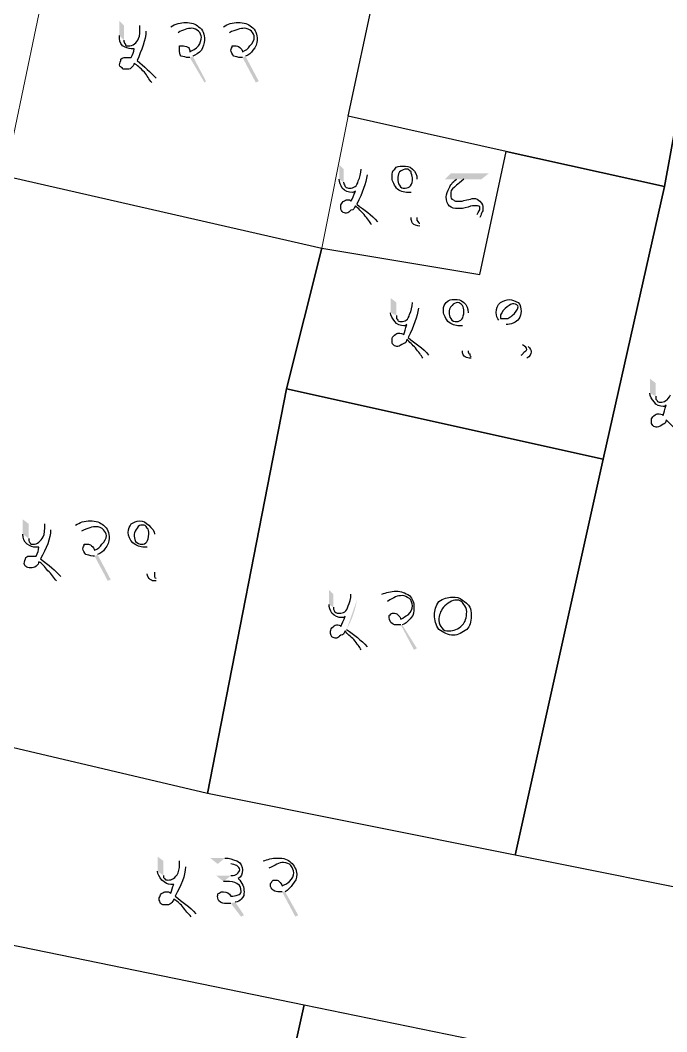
# Model space of a CAD drawing. Header units: inches. Extents: x 5 to 133, y 5 to 145.
# Drawn here: x 37.3 to 46.64, y 92.11 to 106.71 of the extents above; entities that cross this region are included whole.
import ezdxf

# ---------------------------------------------------------------- set-up
doc = ezdxf.new("R2010")
doc.units = ezdxf.units.IN
doc.header["$MEASUREMENT"] = 0
doc.layers.add('PDF_Geometry', color=7, linetype='Continuous')
doc.layers.add('PDF_Solid Fills', color=7, linetype='Continuous')

msp = doc.modelspace()

# ---------------------------------------------------------------- hatches: boundary and pattern name
at = {"layer": 'PDF_Solid Fills', "transparency": 33554559}
h = msp.add_hatch(color=256, dxfattribs=at)
h.paths.add_polyline_path([(39.031, 106.638), (39.116, 106.553)], flags=0)
h.paths.add_polyline_path([(39.264, 105.876), (39.201, 105.812)], flags=0)
h.paths.add_polyline_path([(38.735, 106.49), (38.735, 106.701), (38.799, 106.638), (38.799, 106.426)], flags=0)
h.paths.add_polyline_path([(39.582, 106.532), (39.476, 106.617)], flags=0)
h.paths.add_polyline_path([(39.793, 106.193), (39.984, 105.833), (39.963, 105.812), (39.751, 106.172)], flags=0)
h.paths.add_polyline_path([(40.322, 106.532), (40.238, 106.617)], flags=0)
h.paths.add_polyline_path([(40.555, 106.193), (40.746, 105.833), (40.704, 105.812), (40.513, 106.172)], flags=0)
h = msp.add_hatch(color=256, dxfattribs=at)
h.paths.add_polyline_path([(42.227, 104.563), (42.312, 104.479)], flags=0)
h.paths.add_polyline_path([(42.46, 103.801), (42.376, 103.759)], flags=0)
h.paths.add_polyline_path([(41.91, 104.415), (41.91, 104.627), (41.973, 104.563), (41.973, 104.373)], flags=0)
h.paths.add_polyline_path([(43.032, 104.415), (43.032, 103.865)], flags=0)
h.paths.add_polyline_path([(43.074, 103.78), (43.074, 103.738)], flags=0)
h.paths.add_polyline_path([(43.603, 104.415), (43.434, 104.415), (43.519, 104.5), (44.069, 104.5), (43.963, 104.415), (43.709, 104.415)], flags=0)
h.paths.add_polyline_path([(43.942, 103.865), (43.9, 103.907)], flags=0)
h = msp.add_hatch(color=256, dxfattribs=at)
h.paths.add_polyline_path([(42.968, 102.637), (43.053, 102.553)], flags=0)
h.paths.add_polyline_path([(43.201, 101.875), (43.116, 101.833)], flags=0)
h.paths.add_polyline_path([(42.651, 102.489), (42.651, 102.701), (42.735, 102.637), (42.735, 102.447)], flags=0)
h.paths.add_polyline_path([(43.773, 102.489), (43.773, 101.939)], flags=0)
h.paths.add_polyline_path([(43.815, 101.854), (43.815, 101.833)], flags=0)
h.paths.add_polyline_path([(44.323, 102.32), (44.64, 102.002)], flags=0)
h.paths.add_polyline_path([(44.619, 101.833), (44.535, 101.875)], flags=0)
h.paths.add_polyline_path([(44.556, 102.023), (44.217, 102.383)], flags=0)
h = msp.add_hatch(color=256, dxfattribs=at)
h.paths.add_polyline_path([(46.715, 101.473), (46.799, 101.388)], flags=0)
h.paths.add_polyline_path([(46.948, 100.711), (46.863, 100.669)], flags=0)
h.paths.add_polyline_path([(46.397, 101.325), (46.397, 101.537), (46.482, 101.473), (46.482, 101.283)], flags=0)
h.paths.add_polyline_path([(47.519, 101.325), (47.519, 100.775)], flags=0)
h.paths.add_polyline_path([(47.561, 100.69), (47.561, 100.669)], flags=0)
h.paths.add_polyline_path([(48.196, 101.092), (47.921, 101.494), (47.942, 101.515), (48.218, 101.134), (48.493, 101.452), (48.556, 101.388), (48.26, 101.092)], flags=0)
h = msp.add_hatch(color=256, dxfattribs=at)
h.paths.add_polyline_path([(37.656, 99.441), (37.74, 99.356)], flags=0)
h.paths.add_polyline_path([(37.888, 98.679), (37.825, 98.616)], flags=0)
h.paths.add_polyline_path([(37.338, 99.293), (37.338, 99.505), (37.423, 99.441), (37.423, 99.229)], flags=0)
h.paths.add_polyline_path([(38.185, 99.335), (38.1, 99.42)], flags=0)
h.paths.add_polyline_path([(38.418, 98.997), (38.608, 98.637), (38.566, 98.616), (38.375, 98.975)], flags=0)
h.paths.add_polyline_path([(39.243, 99.293), (39.243, 98.743)], flags=0)
h.paths.add_polyline_path([(39.264, 98.658), (39.264, 98.616)], flags=0)
h = msp.add_hatch(color=256, dxfattribs=at)
h.paths.add_polyline_path([(42.079, 98.425), (42.164, 98.34)], flags=0)
h.paths.add_polyline_path([(42.016, 97.917, 0.088944), (42.164, 98.34)], flags=0)
h.paths.add_polyline_path([(42.312, 97.663), (42.227, 97.621)], flags=0)
h.paths.add_polyline_path([(41.762, 98.277), (41.762, 98.489), (41.825, 98.425), (41.825, 98.235)], flags=0)
h.paths.add_polyline_path([(42.608, 98.319), (42.524, 98.425)], flags=0)
h.paths.add_polyline_path([(42.82, 97.981), (43.032, 97.642), (42.989, 97.621), (42.799, 97.981)], flags=0)
h = msp.add_hatch(color=256, dxfattribs=at)
h.paths.add_polyline_path([(39.603, 94.573), (39.687, 94.488)], flags=0)
h.paths.add_polyline_path([(39.836, 93.811), (39.772, 93.768)], flags=0)
h.paths.add_polyline_path([(39.285, 94.425), (39.285, 94.636), (39.37, 94.573), (39.37, 94.361)], flags=0)
h.paths.add_polyline_path([(40.153, 94.53), (40.047, 94.615), (40.259, 94.615)], flags=0)
h.paths.add_polyline_path([(40.407, 93.98), (40.534, 93.79), (40.492, 93.768), (40.344, 93.959)], flags=0)
h.paths.add_polyline_path([(40.238, 94.276), (40.132, 94.361), (40.344, 94.361)], flags=0)
h.paths.add_polyline_path([(40.894, 94.467), (40.809, 94.573)], flags=0)
h.paths.add_polyline_path([(41.127, 94.128), (41.317, 93.79), (41.275, 93.768), (41.084, 94.128)], flags=0)

# ---------------------------------------------------------------- linework, layer by layer
at = {"layer": 'PDF_Geometry', "lineweight": 9}
for points in [[(39.37, 116.755), (37.846, 108.119), (37.211, 105.071), (37.084, 104.436), (37.211, 104.436), (35.687, 96.562), (30.734, 97.705), (32.385, 105.96), (32.385, 106.087), (33.02, 109.008), (34.798, 117.771)], [(39.37, 116.755), (37.846, 108.119), (37.211, 105.071), (37.084, 104.436), (37.211, 104.436), (35.687, 96.562), (30.734, 97.705), (32.385, 105.96), (32.385, 106.087), (33.02, 109.008), (34.798, 117.771)], [(48.768, 114.723), (46.863, 105.706), (46.609, 104.309), (44.323, 104.817), (42.037, 105.325), (42.418, 107.103), (44.196, 115.739)], [(48.768, 114.723), (46.863, 105.706), (46.609, 104.309), (44.323, 104.817), (42.037, 105.325), (42.418, 107.103), (44.196, 115.739)], [(39.624, 107.738), (42.418, 107.103), (42.037, 105.325), (41.656, 103.42), (37.211, 104.436), (37.084, 104.436), (37.211, 105.071), (37.846, 108.119)], [(39.624, 107.738), (42.418, 107.103), (42.037, 105.325), (41.656, 103.42), (37.211, 104.436), (37.084, 104.436), (37.211, 105.071), (37.846, 108.119)], [(51.689, 107.484), (51.054, 104.817), (50.927, 103.801), (49.657, 104.055), (49.276, 101.642), (47.625, 94.022), (44.45, 94.657), (45.72, 100.372), (46.609, 104.309), (46.863, 105.706), (48.895, 105.198), (49.403, 107.992)], [(51.689, 107.484), (51.054, 104.817), (50.927, 103.801), (49.657, 104.055), (49.276, 101.642), (47.625, 94.022), (44.45, 94.657), (45.72, 100.372), (46.609, 104.309), (46.863, 105.706), (48.895, 105.198), (49.403, 107.992)], [(44.323, 104.817), (43.942, 103.039), (41.656, 103.42), (42.037, 105.325)], [(44.323, 104.817), (43.942, 103.039), (41.656, 103.42), (42.037, 105.325)], [(46.609, 104.309), (45.72, 100.372), (41.148, 101.388), (41.656, 103.42), (43.942, 103.039), (44.323, 104.817)], [(46.609, 104.309), (45.72, 100.372), (41.148, 101.388), (41.656, 103.42), (43.942, 103.039), (44.323, 104.817)], [(41.656, 103.42), (41.148, 101.388), (40.005, 95.546), (35.687, 96.562), (37.211, 104.436)], [(41.656, 103.42), (41.148, 101.388), (40.005, 95.546), (35.687, 96.562), (37.211, 104.436)], [(45.72, 100.372), (44.45, 94.657), (40.005, 95.546), (41.148, 101.388)], [(45.72, 100.372), (44.45, 94.657), (40.005, 95.546), (41.148, 101.388)], [(41.402, 92.498), (39.37, 83.354), (38.989, 83.354), (36.449, 73.194), (31.623, 74.972), (33.02, 80.814), (33.909, 84.751), (34.036, 85.513), (34.544, 87.672), (35.814, 93.641)], [(41.402, 92.498), (39.37, 83.354), (38.989, 83.354), (36.449, 73.194), (31.623, 74.972), (33.02, 80.814), (33.909, 84.751), (34.036, 85.513), (34.544, 87.672), (35.814, 93.641)], [(45.72, 91.609), (43.688, 83.1), (43.434, 82.211), (43.307, 81.576), (43.307, 81.449), (43.18, 81.322), (43.18, 81.195), (43.18, 81.068), (43.18, 80.941), (43.053, 80.687), (40.767, 71.543), (36.703, 73.067), (39.37, 83.354), (41.402, 92.498)], [(45.72, 91.609), (43.688, 83.1), (43.434, 82.211), (43.307, 81.576), (43.307, 81.449), (43.18, 81.322), (43.18, 81.195), (43.18, 81.068), (43.18, 80.941), (43.053, 80.687), (40.767, 71.543), (36.703, 73.067), (39.37, 83.354), (41.402, 92.498)]]:
    msp.add_lwpolyline(points, close=True, dxfattribs=at)
at = {"layer": 'PDF_Geometry', "color": 21, "lineweight": 13, "true_color": 0xffafaf}
for points in [[(48.768, 114.723), (46.863, 105.706), (46.609, 104.309), (44.323, 104.817), (42.037, 105.325), (42.418, 107.103), (44.196, 115.739)], [(48.768, 114.723), (46.863, 105.706), (46.609, 104.309), (44.323, 104.817), (42.037, 105.325), (42.418, 107.103), (44.196, 115.739)], [(48.768, 114.723), (46.863, 105.706), (46.609, 104.309), (44.323, 104.817), (42.037, 105.325), (42.418, 107.103), (44.196, 115.739)], [(48.768, 114.723), (46.863, 105.706), (46.609, 104.309), (44.323, 104.817), (42.037, 105.325), (42.418, 107.103), (44.196, 115.739)], [(48.895, 105.198), (49.276, 105.198), (48.641, 101.769), (49.276, 101.642), (47.625, 94.022), (44.45, 94.657), (45.72, 100.372), (46.609, 104.309), (46.863, 105.706)], [(48.895, 105.198), (49.276, 105.198), (48.641, 101.769), (49.276, 101.642), (47.625, 94.022), (44.45, 94.657), (45.72, 100.372), (46.609, 104.309), (46.863, 105.706)], [(48.895, 105.198), (49.276, 105.198), (48.641, 101.769), (49.276, 101.642), (47.625, 94.022), (44.45, 94.657), (45.72, 100.372), (46.609, 104.309), (46.863, 105.706)], [(48.895, 105.198), (49.276, 105.198), (48.641, 101.769), (49.276, 101.642), (47.625, 94.022), (44.45, 94.657), (45.72, 100.372), (46.609, 104.309), (46.863, 105.706)], [(46.609, 104.309), (45.72, 100.372), (41.148, 101.388), (41.656, 103.42), (43.942, 103.039), (44.323, 104.817)], [(46.609, 104.309), (45.72, 100.372), (41.148, 101.388), (41.656, 103.42), (43.942, 103.039), (44.323, 104.817)], [(46.609, 104.309), (45.72, 100.372), (41.148, 101.388), (41.656, 103.42), (43.942, 103.039), (44.323, 104.817)], [(46.609, 104.309), (45.72, 100.372), (41.148, 101.388), (41.656, 103.42), (43.942, 103.039), (44.323, 104.817)], [(41.656, 103.42), (41.148, 101.388), (40.005, 95.546), (35.687, 96.562), (37.211, 104.436)], [(41.656, 103.42), (41.148, 101.388), (40.005, 95.546), (35.687, 96.562), (37.211, 104.436)], [(41.656, 103.42), (41.148, 101.388), (40.005, 95.546), (35.687, 96.562), (37.211, 104.436)], [(41.656, 103.42), (41.148, 101.388), (40.005, 95.546), (35.687, 96.562), (37.211, 104.436)], [(45.72, 100.372), (44.45, 94.657), (40.005, 95.546), (41.148, 101.388)], [(45.72, 100.372), (44.45, 94.657), (40.005, 95.546), (41.148, 101.388)], [(45.72, 100.372), (44.45, 94.657), (40.005, 95.546), (41.148, 101.388)], [(45.72, 100.372), (44.45, 94.657), (40.005, 95.546), (41.148, 101.388)], [(41.402, 92.498), (39.37, 83.354), (38.989, 83.354), (33.909, 84.751), (34.036, 85.513), (34.544, 87.672), (35.814, 93.641)], [(41.402, 92.498), (39.37, 83.354), (38.989, 83.354), (33.909, 84.751), (34.036, 85.513), (34.544, 87.672), (35.814, 93.641)], [(41.402, 92.498), (39.37, 83.354), (38.989, 83.354), (33.909, 84.751), (34.036, 85.513), (34.544, 87.672), (35.814, 93.641)], [(41.402, 92.498), (39.37, 83.354), (38.989, 83.354), (33.909, 84.751), (34.036, 85.513), (34.544, 87.672), (35.814, 93.641)], [(45.72, 91.609), (43.688, 83.1), (43.434, 82.211), (39.37, 83.354), (41.402, 92.498)], [(45.72, 91.609), (43.688, 83.1), (43.434, 82.211), (39.37, 83.354), (41.402, 92.498)], [(45.72, 91.609), (43.688, 83.1), (43.434, 82.211), (39.37, 83.354), (41.402, 92.498)], [(45.72, 91.609), (43.688, 83.1), (43.434, 82.211), (39.37, 83.354), (41.402, 92.498)]]:
    msp.add_lwpolyline(points, close=True, dxfattribs=at)
at = {"layer": 'PDF_Geometry', "color": 21, "lineweight": 25, "true_color": 0xffafaf}
for points in [[(48.768, 114.723), (46.863, 105.706), (46.609, 104.309), (44.323, 104.817), (42.037, 105.325), (42.418, 107.103), (44.196, 115.739)], [(48.768, 114.723), (46.863, 105.706), (46.609, 104.309), (44.323, 104.817), (42.037, 105.325), (42.418, 107.103), (44.196, 115.739)], [(48.895, 105.198), (49.276, 105.198), (48.641, 101.769), (49.276, 101.642), (47.625, 94.022), (44.45, 94.657), (45.72, 100.372), (46.609, 104.309), (46.863, 105.706)], [(48.895, 105.198), (49.276, 105.198), (48.641, 101.769), (49.276, 101.642), (47.625, 94.022), (44.45, 94.657), (45.72, 100.372), (46.609, 104.309), (46.863, 105.706)], [(46.609, 104.309), (45.72, 100.372), (41.148, 101.388), (41.656, 103.42), (43.942, 103.039), (44.323, 104.817)], [(46.609, 104.309), (45.72, 100.372), (41.148, 101.388), (41.656, 103.42), (43.942, 103.039), (44.323, 104.817)], [(41.656, 103.42), (41.148, 101.388), (40.005, 95.546), (35.687, 96.562), (37.211, 104.436)], [(41.656, 103.42), (41.148, 101.388), (40.005, 95.546), (35.687, 96.562), (37.211, 104.436)], [(45.72, 100.372), (44.45, 94.657), (40.005, 95.546), (41.148, 101.388)], [(45.72, 100.372), (44.45, 94.657), (40.005, 95.546), (41.148, 101.388)], [(41.402, 92.498), (39.37, 83.354), (38.989, 83.354), (33.909, 84.751), (34.036, 85.513), (34.544, 87.672), (35.814, 93.641)], [(41.402, 92.498), (39.37, 83.354), (38.989, 83.354), (33.909, 84.751), (34.036, 85.513), (34.544, 87.672), (35.814, 93.641)], [(45.72, 91.609), (43.688, 83.1), (43.434, 82.211), (39.37, 83.354), (41.402, 92.498)], [(45.72, 91.609), (43.688, 83.1), (43.434, 82.211), (39.37, 83.354), (41.402, 92.498)]]:
    msp.add_lwpolyline(points, close=True, dxfattribs=at)
at = {"layer": 'PDF_Geometry', "lineweight": 9}
msp.add_lwpolyline([(45.72, 91.609), (41.402, 92.498), (35.814, 93.641), (33.274, 94.276), (30.48, 95.038), (25.781, 96.308), (19.05, 98.086), (19.558, 100.626), (21.844, 100.118), (25.4, 99.229), (25.273, 98.975), (28.702, 98.213), (30.734, 97.705), (35.687, 96.562), (40.005, 95.546), (44.45, 94.657), (47.625, 94.022), (51.181, 93.26), (55.88, 92.244), (64.897, 90.212)], dxfattribs=at)
msp.add_lwpolyline([(45.72, 91.609), (41.402, 92.498), (35.814, 93.641), (33.274, 94.276), (30.48, 95.038), (25.781, 96.308), (19.05, 98.086), (19.558, 100.626), (21.844, 100.118), (25.4, 99.229), (25.273, 98.975), (28.702, 98.213), (30.734, 97.705), (35.687, 96.562), (40.005, 95.546), (44.45, 94.657), (47.625, 94.022), (51.181, 93.26), (55.88, 92.244), (64.897, 90.212)], dxfattribs=at)
at = {"layer": 'PDF_Geometry', "lineweight": 25}
for points in [[(39.01, 106.447), (39.031, 106.49), (39.031, 106.553), (39.031, 106.638)], [(39.476, 106.617), (39.539, 106.659), (39.624, 106.68), (39.687, 106.68)], [(39.687, 106.68), (39.772, 106.68), (39.836, 106.659), (39.878, 106.617)], [(39.878, 106.617), (39.942, 106.574), (39.963, 106.511), (39.963, 106.426)], [(40.238, 106.617), (40.301, 106.659), (40.365, 106.68), (40.449, 106.68)], [(40.449, 106.68), (40.534, 106.68), (40.598, 106.659), (40.64, 106.617)], [(40.64, 106.617), (40.704, 106.574), (40.725, 106.511), (40.725, 106.426)], [(38.777, 106.341), (38.735, 106.384), (38.735, 106.426), (38.735, 106.49)], [(39.116, 106.553), (39.116, 106.426), (39.053, 106.278), (38.989, 106.13)], [(39.772, 106.595), (39.73, 106.595), (39.645, 106.574), (39.582, 106.532)], [(39.878, 106.553), (39.857, 106.574), (39.815, 106.595), (39.772, 106.595)], [(39.92, 106.468), (39.92, 106.49), (39.899, 106.532), (39.878, 106.553)], [(40.534, 106.595), (40.492, 106.595), (40.407, 106.574), (40.322, 106.532)], [(40.64, 106.553), (40.619, 106.574), (40.577, 106.595), (40.534, 106.595)], [(40.682, 106.468), (40.682, 106.49), (40.661, 106.532), (40.64, 106.553)], [(38.904, 106.299), (38.862, 106.299), (38.82, 106.32), (38.777, 106.341)], [(38.799, 106.426), (38.799, 106.405), (38.799, 106.384), (38.82, 106.363)], [(38.82, 106.363), (38.82, 106.341), (38.841, 106.341), (38.862, 106.341)], [(38.862, 106.341), (38.926, 106.341), (38.989, 106.384), (39.01, 106.447)], [(39.603, 106.278), (39.603, 106.299), (39.603, 106.32), (39.603, 106.341)], [(39.603, 106.341), (39.624, 106.341), (39.645, 106.341), (39.645, 106.341)], [(39.645, 106.341), (39.666, 106.341), (39.687, 106.341), (39.73, 106.32)], [(39.751, 106.257), (39.793, 106.278), (39.836, 106.299), (39.878, 106.341)], [(39.878, 106.341), (39.899, 106.384), (39.92, 106.426), (39.92, 106.468)], [(39.963, 106.426), (39.963, 106.384), (39.942, 106.32), (39.92, 106.278)], [(40.344, 106.278), (40.344, 106.299), (40.365, 106.32), (40.365, 106.341)], [(40.365, 106.341), (40.386, 106.341), (40.386, 106.341), (40.407, 106.341)], [(40.407, 106.341), (40.428, 106.341), (40.449, 106.341), (40.471, 106.32)], [(40.513, 106.257), (40.555, 106.278), (40.598, 106.299), (40.619, 106.341)], [(40.619, 106.341), (40.661, 106.384), (40.682, 106.426), (40.682, 106.468)], [(40.725, 106.426), (40.725, 106.384), (40.704, 106.32), (40.661, 106.278)], [(38.904, 106.172), (38.926, 106.214), (38.947, 106.257), (38.947, 106.299)], [(38.947, 106.299), (38.947, 106.299), (38.926, 106.299), (38.904, 106.299)], [(39.624, 106.193), (39.603, 106.214), (39.603, 106.257), (39.603, 106.278)], [(39.73, 106.172), (39.687, 106.172), (39.666, 106.193), (39.624, 106.193)], [(39.73, 106.32), (39.751, 106.299), (39.751, 106.278), (39.751, 106.257)], [(39.92, 106.278), (39.878, 106.236), (39.836, 106.214), (39.793, 106.193)], [(40.386, 106.193), (40.365, 106.214), (40.344, 106.257), (40.344, 106.278)], [(40.492, 106.172), (40.449, 106.172), (40.407, 106.193), (40.386, 106.193)], [(40.471, 106.32), (40.492, 106.299), (40.513, 106.278), (40.513, 106.257)], [(40.661, 106.278), (40.64, 106.236), (40.598, 106.214), (40.555, 106.193)], [(38.735, 106.066), (38.735, 106.087), (38.756, 106.13), (38.756, 106.151)], [(38.777, 106.024), (38.756, 106.024), (38.735, 106.045), (38.735, 106.066)], [(38.756, 106.151), (38.777, 106.172), (38.799, 106.172), (38.82, 106.172)], [(38.82, 106.172), (38.862, 106.172), (38.883, 106.172), (38.904, 106.172)], [(38.947, 106.087), (38.947, 106.066), (38.926, 106.045), (38.904, 106.024)], [(39.095, 105.96), (39.031, 106.024), (38.989, 106.066), (38.947, 106.087)], [(38.989, 106.13), (39.095, 106.045), (39.18, 105.96), (39.264, 105.876)], [(39.751, 106.172), (39.73, 106.172), (39.73, 106.172), (39.73, 106.172)], [(40.513, 106.172), (40.492, 106.172), (40.492, 106.172), (40.492, 106.172)], [(38.82, 106.003), (38.799, 106.003), (38.777, 106.003), (38.777, 106.024)], [(38.904, 106.024), (38.883, 106.003), (38.862, 106.003), (38.82, 106.003)], [(39.201, 105.812), (39.158, 105.855), (39.137, 105.918), (39.095, 105.96)], [(42.714, 104.563), (42.735, 104.606), (42.778, 104.606), (42.82, 104.606)], [(42.82, 104.606), (42.884, 104.606), (42.926, 104.606), (42.968, 104.563)], [(42.312, 104.479), (42.291, 104.352), (42.249, 104.225), (42.164, 104.055)], [(42.185, 104.394), (42.206, 104.436), (42.227, 104.5), (42.227, 104.563)], [(42.672, 104.458), (42.672, 104.5), (42.672, 104.542), (42.714, 104.563)], [(42.735, 104.288), (42.693, 104.352), (42.672, 104.394), (42.672, 104.458)], [(42.778, 104.521), (42.757, 104.479), (42.757, 104.458), (42.757, 104.415)], [(42.884, 104.563), (42.841, 104.563), (42.82, 104.542), (42.778, 104.521)], [(42.862, 104.288), (42.926, 104.288), (42.968, 104.331), (42.968, 104.436)], [(42.947, 104.521), (42.926, 104.542), (42.905, 104.563), (42.884, 104.563)], [(42.968, 104.436), (42.968, 104.458), (42.947, 104.5), (42.947, 104.521)], [(42.968, 104.563), (43.011, 104.521), (43.032, 104.479), (43.032, 104.415)], [(41.952, 104.288), (41.931, 104.331), (41.91, 104.373), (41.91, 104.415)], [(42.101, 104.225), (42.037, 104.225), (41.995, 104.246), (41.952, 104.288)], [(41.973, 104.373), (41.973, 104.331), (41.995, 104.331), (41.995, 104.309)], [(41.995, 104.309), (42.016, 104.288), (42.037, 104.288), (42.058, 104.288)], [(42.058, 104.288), (42.122, 104.288), (42.164, 104.309), (42.185, 104.394)], [(42.905, 104.225), (42.841, 104.225), (42.778, 104.246), (42.735, 104.288)], [(42.757, 104.415), (42.757, 104.394), (42.757, 104.352), (42.778, 104.331)], [(42.778, 104.331), (42.799, 104.288), (42.82, 104.288), (42.862, 104.288)], [(43.455, 104.161), (43.455, 104.204), (43.476, 104.246), (43.497, 104.288)], [(43.497, 104.288), (43.519, 104.331), (43.54, 104.373), (43.603, 104.415)], [(43.603, 104.331), (43.561, 104.288), (43.519, 104.267), (43.519, 104.225)], [(43.709, 104.415), (43.667, 104.373), (43.624, 104.352), (43.603, 104.331)], [(42.079, 104.098), (42.101, 104.14), (42.122, 104.182), (42.143, 104.246)], [(42.143, 104.246), (42.122, 104.225), (42.101, 104.225), (42.101, 104.225)], [(42.947, 104.225), (42.926, 104.225), (42.905, 104.225), (42.905, 104.225)], [(43.624, 103.992), (43.519, 103.992), (43.455, 104.034), (43.455, 104.161)], [(43.519, 104.225), (43.519, 104.225), (43.519, 104.204), (43.519, 104.182)], [(43.519, 104.182), (43.519, 104.161), (43.519, 104.119), (43.561, 104.119)], [(43.751, 104.119), (43.794, 104.119), (43.815, 104.14), (43.857, 104.14)], [(43.857, 104.14), (43.879, 104.14), (43.921, 104.119), (43.942, 104.098)], [(41.931, 104.013), (41.931, 104.034), (41.931, 104.055), (41.952, 104.077)], [(41.952, 103.95), (41.931, 103.971), (41.931, 103.992), (41.931, 104.013)], [(41.952, 104.077), (41.973, 104.098), (41.995, 104.119), (42.016, 104.119)], [(42.016, 104.119), (42.037, 104.119), (42.079, 104.119), (42.079, 104.098)], [(42.143, 104.034), (42.122, 103.992), (42.122, 103.971), (42.079, 103.971)], [(42.27, 103.907), (42.227, 103.95), (42.185, 103.992), (42.143, 104.034)], [(42.164, 104.055), (42.27, 103.971), (42.376, 103.907), (42.46, 103.801)], [(43.561, 104.119), (43.561, 104.098), (43.603, 104.098), (43.646, 104.098)], [(43.773, 104.013), (43.709, 103.992), (43.667, 103.992), (43.624, 103.992)], [(43.646, 104.098), (43.667, 104.098), (43.688, 104.098), (43.751, 104.119)], [(43.879, 104.034), (43.857, 104.034), (43.815, 104.034), (43.773, 104.013)], [(43.942, 103.992), (43.942, 104.034), (43.921, 104.034), (43.879, 104.034)], [(43.9, 103.907), (43.921, 103.95), (43.942, 103.971), (43.942, 103.992)], [(43.942, 104.098), (43.984, 104.055), (43.984, 104.034), (43.984, 103.992)], [(43.984, 103.992), (43.984, 103.971), (43.984, 103.95), (43.963, 103.928)], [(42.016, 103.928), (41.995, 103.928), (41.973, 103.928), (41.952, 103.95)], [(42.079, 103.971), (42.058, 103.95), (42.037, 103.928), (42.016, 103.928)], [(42.376, 103.759), (42.355, 103.801), (42.312, 103.844), (42.27, 103.907)], [(42.968, 103.78), (42.968, 103.78), (42.947, 103.823), (42.947, 103.865)], [(43.032, 103.865), (43.032, 103.844), (43.032, 103.823), (43.032, 103.823)], [(43.963, 103.928), (43.963, 103.928), (43.963, 103.907), (43.942, 103.865)], [(43.074, 103.738), (43.032, 103.738), (42.989, 103.759), (42.968, 103.78)], [(43.032, 103.823), (43.053, 103.801), (43.053, 103.78), (43.074, 103.78)], [(43.455, 102.637), (43.497, 102.68), (43.519, 102.68), (43.582, 102.68)], [(43.582, 102.68), (43.624, 102.68), (43.667, 102.68), (43.709, 102.637)], [(44.238, 102.637), (44.281, 102.658), (44.323, 102.68), (44.365, 102.68)], [(44.365, 102.68), (44.408, 102.68), (44.45, 102.658), (44.492, 102.637)], [(43.053, 102.553), (43.032, 102.426), (42.989, 102.299), (42.905, 102.129)], [(42.926, 102.468), (42.947, 102.51), (42.968, 102.574), (42.968, 102.637)], [(43.413, 102.531), (43.413, 102.574), (43.434, 102.616), (43.455, 102.637)], [(43.476, 102.362), (43.434, 102.426), (43.413, 102.468), (43.413, 102.531)], [(43.54, 102.595), (43.497, 102.553), (43.497, 102.531), (43.497, 102.489)], [(43.624, 102.637), (43.582, 102.637), (43.561, 102.616), (43.54, 102.595)], [(43.688, 102.595), (43.667, 102.616), (43.646, 102.637), (43.624, 102.637)], [(43.709, 102.51), (43.709, 102.531), (43.709, 102.574), (43.688, 102.595)], [(43.709, 102.637), (43.751, 102.595), (43.773, 102.553), (43.773, 102.489)], [(44.175, 102.489), (44.175, 102.553), (44.196, 102.595), (44.238, 102.637)], [(44.365, 102.595), (44.323, 102.574), (44.281, 102.531), (44.259, 102.489)], [(44.429, 102.616), (44.408, 102.616), (44.386, 102.616), (44.365, 102.595)], [(44.408, 102.447), (44.45, 102.489), (44.492, 102.531), (44.492, 102.574)], [(44.492, 102.574), (44.492, 102.595), (44.471, 102.616), (44.429, 102.616)], [(44.492, 102.637), (44.535, 102.595), (44.535, 102.553), (44.535, 102.51)], [(42.714, 102.362), (42.672, 102.404), (42.651, 102.447), (42.651, 102.489)], [(42.735, 102.447), (42.735, 102.404), (42.735, 102.404), (42.757, 102.383)], [(42.757, 102.383), (42.757, 102.362), (42.778, 102.362), (42.799, 102.362)], [(42.799, 102.362), (42.862, 102.362), (42.905, 102.383), (42.926, 102.468)], [(43.497, 102.489), (43.497, 102.468), (43.497, 102.426), (43.519, 102.404)], [(43.519, 102.404), (43.54, 102.362), (43.582, 102.362), (43.603, 102.362)], [(43.603, 102.362), (43.667, 102.362), (43.709, 102.404), (43.709, 102.51)], [(44.217, 102.383), (44.196, 102.404), (44.175, 102.447), (44.175, 102.489)], [(44.259, 102.489), (44.238, 102.468), (44.238, 102.447), (44.238, 102.426)], [(44.238, 102.426), (44.238, 102.426), (44.238, 102.404), (44.238, 102.404)], [(44.238, 102.404), (44.238, 102.404), (44.259, 102.404), (44.281, 102.404)], [(44.281, 102.404), (44.302, 102.404), (44.323, 102.404), (44.344, 102.404)], [(44.344, 102.404), (44.365, 102.426), (44.386, 102.426), (44.408, 102.447)], [(44.535, 102.51), (44.535, 102.426), (44.492, 102.362), (44.429, 102.341)], [(42.841, 102.299), (42.799, 102.299), (42.735, 102.32), (42.714, 102.362)], [(42.841, 102.172), (42.862, 102.214), (42.862, 102.256), (42.884, 102.32)], [(42.884, 102.32), (42.862, 102.299), (42.862, 102.299), (42.841, 102.299)], [(43.646, 102.299), (43.582, 102.299), (43.54, 102.32), (43.476, 102.362)], [(43.688, 102.299), (43.667, 102.299), (43.667, 102.299), (43.646, 102.299)], [(44.429, 102.341), (44.386, 102.32), (44.344, 102.32), (44.323, 102.32)], [(42.672, 102.087), (42.672, 102.108), (42.672, 102.129), (42.693, 102.15)], [(42.693, 102.15), (42.714, 102.172), (42.735, 102.193), (42.757, 102.193)], [(42.757, 102.193), (42.799, 102.193), (42.82, 102.193), (42.841, 102.172)], [(42.884, 102.108), (42.884, 102.066), (42.862, 102.045), (42.841, 102.045)], [(43.011, 101.981), (42.968, 102.023), (42.926, 102.066), (42.884, 102.108)], [(42.905, 102.129), (43.011, 102.045), (43.116, 101.981), (43.201, 101.875)], [(42.693, 102.023), (42.672, 102.045), (42.672, 102.066), (42.672, 102.087)], [(42.757, 102.002), (42.735, 102.002), (42.714, 102.002), (42.693, 102.023)], [(42.841, 102.045), (42.799, 102.023), (42.778, 102.002), (42.757, 102.002)], [(43.116, 101.833), (43.095, 101.875), (43.053, 101.918), (43.011, 101.981)], [(44.619, 101.96), (44.619, 101.981), (44.598, 102.002), (44.556, 102.023)], [(44.577, 101.918), (44.598, 101.939), (44.619, 101.939), (44.619, 101.96)], [(44.64, 102.002), (44.662, 101.981), (44.683, 101.939), (44.683, 101.918)], [(43.73, 101.854), (43.709, 101.854), (43.688, 101.896), (43.688, 101.939)], [(43.815, 101.833), (43.773, 101.833), (43.751, 101.833), (43.73, 101.854)], [(43.773, 101.939), (43.773, 101.918), (43.773, 101.896), (43.794, 101.896)], [(43.794, 101.896), (43.794, 101.875), (43.794, 101.875), (43.815, 101.854)], [(44.535, 101.875), (44.556, 101.875), (44.556, 101.896), (44.577, 101.918)], [(44.683, 101.918), (44.683, 101.896), (44.662, 101.854), (44.619, 101.833)], [(46.461, 101.198), (46.418, 101.24), (46.397, 101.283), (46.397, 101.325)], [(46.482, 101.283), (46.482, 101.24), (46.482, 101.24), (46.503, 101.219)], [(46.503, 101.219), (46.503, 101.198), (46.524, 101.198), (46.545, 101.198)], [(46.545, 101.198), (46.609, 101.198), (46.651, 101.219), (46.694, 101.304)], [(46.588, 101.134), (46.545, 101.134), (46.482, 101.156), (46.461, 101.198)], [(46.588, 101.007), (46.609, 101.05), (46.609, 101.092), (46.63, 101.156)], [(46.63, 101.156), (46.609, 101.134), (46.609, 101.134), (46.588, 101.134)], [(46.418, 100.923), (46.418, 100.944), (46.418, 100.965), (46.44, 100.986)], [(46.44, 100.859), (46.418, 100.88), (46.418, 100.902), (46.418, 100.923)], [(46.44, 100.986), (46.461, 101.007), (46.482, 101.029), (46.503, 101.029)], [(46.503, 101.029), (46.545, 101.029), (46.567, 101.029), (46.588, 101.007)], [(46.63, 100.944), (46.63, 100.902), (46.609, 100.88), (46.588, 100.88)], [(46.757, 100.817), (46.715, 100.859), (46.672, 100.902), (46.63, 100.944)], [(46.503, 100.838), (46.482, 100.838), (46.461, 100.838), (46.44, 100.859)], [(46.588, 100.88), (46.567, 100.859), (46.524, 100.838), (46.503, 100.838)], [(38.1, 99.42), (38.164, 99.462), (38.227, 99.483), (38.312, 99.483)], [(38.312, 99.483), (38.396, 99.483), (38.46, 99.462), (38.502, 99.42)], [(38.904, 99.441), (38.947, 99.462), (38.968, 99.483), (39.031, 99.483)], [(39.031, 99.483), (39.074, 99.483), (39.116, 99.462), (39.158, 99.42)], [(37.74, 99.356), (37.74, 99.229), (37.677, 99.081), (37.592, 98.933)], [(37.634, 99.251), (37.656, 99.293), (37.656, 99.356), (37.656, 99.441)], [(38.396, 99.399), (38.354, 99.399), (38.269, 99.378), (38.185, 99.335)], [(38.502, 99.356), (38.481, 99.378), (38.439, 99.399), (38.396, 99.399)], [(38.502, 99.42), (38.566, 99.378), (38.587, 99.314), (38.587, 99.229)], [(38.545, 99.272), (38.545, 99.293), (38.523, 99.335), (38.502, 99.356)], [(38.862, 99.314), (38.862, 99.378), (38.883, 99.399), (38.904, 99.441)], [(38.926, 99.166), (38.883, 99.208), (38.862, 99.272), (38.862, 99.314)], [(38.989, 99.378), (38.968, 99.356), (38.947, 99.314), (38.947, 99.293)], [(39.074, 99.42), (39.031, 99.42), (39.01, 99.42), (38.989, 99.378)], [(39.137, 99.378), (39.116, 99.42), (39.095, 99.42), (39.074, 99.42)], [(39.158, 99.293), (39.158, 99.335), (39.158, 99.356), (39.137, 99.378)], [(39.158, 99.42), (39.201, 99.378), (39.243, 99.335), (39.243, 99.293)], [(37.402, 99.145), (37.359, 99.187), (37.338, 99.229), (37.338, 99.293)], [(37.423, 99.229), (37.423, 99.208), (37.423, 99.187), (37.444, 99.166)], [(37.486, 99.145), (37.55, 99.145), (37.592, 99.187), (37.634, 99.251)], [(38.481, 99.145), (38.523, 99.187), (38.545, 99.229), (38.545, 99.272)], [(38.587, 99.229), (38.587, 99.187), (38.566, 99.124), (38.523, 99.081)], [(38.947, 99.293), (38.947, 99.251), (38.947, 99.229), (38.968, 99.187)], [(38.968, 99.187), (38.989, 99.166), (39.031, 99.145), (39.053, 99.145)], [(39.053, 99.145), (39.116, 99.145), (39.158, 99.187), (39.158, 99.293)], [(37.529, 99.102), (37.486, 99.102), (37.444, 99.124), (37.402, 99.145)], [(37.444, 99.166), (37.444, 99.145), (37.465, 99.145), (37.486, 99.145)], [(37.529, 98.975), (37.55, 99.018), (37.571, 99.06), (37.571, 99.102)], [(37.571, 99.102), (37.571, 99.102), (37.55, 99.102), (37.529, 99.102)], [(38.206, 99.081), (38.206, 99.102), (38.227, 99.124), (38.227, 99.145)], [(38.248, 98.997), (38.227, 99.018), (38.206, 99.06), (38.206, 99.081)], [(38.227, 99.145), (38.248, 99.145), (38.248, 99.145), (38.269, 99.145)], [(38.269, 99.145), (38.291, 99.145), (38.312, 99.145), (38.333, 99.124)], [(38.333, 99.124), (38.354, 99.102), (38.375, 99.081), (38.375, 99.06)], [(38.375, 99.06), (38.418, 99.081), (38.46, 99.102), (38.481, 99.145)], [(38.523, 99.081), (38.502, 99.039), (38.46, 99.018), (38.418, 98.997)], [(39.095, 99.102), (39.031, 99.102), (38.989, 99.124), (38.926, 99.166)], [(39.137, 99.102), (39.137, 99.102), (39.116, 99.102), (39.095, 99.102)], [(37.359, 98.87), (37.359, 98.891), (37.38, 98.933), (37.38, 98.954)], [(37.38, 98.954), (37.402, 98.975), (37.423, 98.975), (37.444, 98.975)], [(37.444, 98.975), (37.486, 98.975), (37.507, 98.975), (37.529, 98.975)], [(37.571, 98.891), (37.571, 98.87), (37.55, 98.848), (37.529, 98.827)], [(37.698, 98.764), (37.656, 98.827), (37.613, 98.87), (37.571, 98.891)], [(37.592, 98.933), (37.719, 98.848), (37.804, 98.764), (37.888, 98.679)], [(38.354, 98.975), (38.312, 98.975), (38.269, 98.997), (38.248, 98.997)], [(38.375, 98.975), (38.354, 98.975), (38.354, 98.975), (38.354, 98.975)], [(37.38, 98.827), (37.38, 98.827), (37.359, 98.848), (37.359, 98.87)], [(37.444, 98.806), (37.423, 98.806), (37.402, 98.806), (37.38, 98.827)], [(37.529, 98.827), (37.507, 98.806), (37.486, 98.806), (37.444, 98.806)], [(37.825, 98.616), (37.783, 98.658), (37.761, 98.721), (37.698, 98.764)], [(39.243, 98.743), (39.243, 98.7), (39.243, 98.679), (39.243, 98.679)], [(39.18, 98.637), (39.158, 98.658), (39.137, 98.679), (39.137, 98.721)], [(39.264, 98.616), (39.222, 98.616), (39.201, 98.616), (39.18, 98.637)], [(39.243, 98.679), (39.243, 98.658), (39.243, 98.658), (39.264, 98.658)], [(42.524, 98.425), (42.587, 98.446), (42.651, 98.467), (42.735, 98.467)], [(42.735, 98.467), (42.799, 98.467), (42.862, 98.446), (42.926, 98.404)], [(42.037, 98.256), (42.058, 98.298), (42.079, 98.362), (42.079, 98.425)], [(42.82, 98.404), (42.757, 98.404), (42.693, 98.383), (42.608, 98.319)], [(42.926, 98.362), (42.884, 98.383), (42.862, 98.404), (42.82, 98.404)], [(42.926, 98.404), (42.968, 98.362), (42.989, 98.298), (42.989, 98.235)], [(42.968, 98.256), (42.968, 98.298), (42.947, 98.34), (42.926, 98.362)], [(43.286, 98.129), (43.286, 98.192), (43.307, 98.256), (43.349, 98.319)], [(43.349, 98.319), (43.413, 98.362), (43.476, 98.383), (43.54, 98.383)], [(43.603, 98.34), (43.54, 98.34), (43.476, 98.298), (43.413, 98.235)], [(43.54, 98.383), (43.603, 98.383), (43.646, 98.383), (43.688, 98.34)], [(43.709, 98.277), (43.688, 98.319), (43.646, 98.34), (43.603, 98.34)], [(43.688, 98.34), (43.73, 98.319), (43.773, 98.277), (43.794, 98.235)], [(41.804, 98.15), (41.783, 98.192), (41.762, 98.235), (41.762, 98.277)], [(41.952, 98.086), (41.889, 98.086), (41.846, 98.108), (41.804, 98.15)], [(41.825, 98.235), (41.825, 98.192), (41.846, 98.171), (41.846, 98.171)], [(41.846, 98.171), (41.868, 98.15), (41.889, 98.15), (41.91, 98.15)], [(41.91, 98.15), (41.973, 98.15), (42.016, 98.171), (42.037, 98.256)], [(42.651, 98.129), (42.651, 98.15), (42.672, 98.15), (42.693, 98.15)], [(42.693, 98.15), (42.714, 98.15), (42.735, 98.15), (42.757, 98.129)], [(42.905, 98.129), (42.947, 98.171), (42.968, 98.213), (42.968, 98.256)], [(42.989, 98.235), (42.989, 98.171), (42.989, 98.129), (42.947, 98.086)], [(43.413, 98.235), (43.37, 98.171), (43.349, 98.129), (43.349, 98.044)], [(43.688, 97.981), (43.73, 98.023), (43.751, 98.086), (43.751, 98.171)], [(43.751, 98.171), (43.751, 98.213), (43.73, 98.256), (43.709, 98.277)], [(43.794, 98.235), (43.815, 98.213), (43.815, 98.171), (43.815, 98.108)], [(41.931, 97.959), (41.952, 98.002), (41.973, 98.044), (41.995, 98.108)], [(41.995, 98.108), (41.973, 98.086), (41.952, 98.086), (41.952, 98.086)], [(42.63, 98.086), (42.63, 98.108), (42.63, 98.129), (42.651, 98.129)], [(42.672, 98.002), (42.651, 98.023), (42.63, 98.044), (42.63, 98.086)], [(42.757, 97.981), (42.714, 97.981), (42.693, 97.981), (42.672, 98.002)], [(42.757, 98.129), (42.778, 98.108), (42.799, 98.086), (42.799, 98.065)], [(42.799, 98.065), (42.841, 98.086), (42.862, 98.108), (42.905, 98.129)], [(42.947, 98.086), (42.905, 98.044), (42.884, 98.002), (42.82, 97.981)], [(43.349, 97.917), (43.307, 97.981), (43.286, 98.044), (43.286, 98.129)], [(43.349, 98.044), (43.349, 98.002), (43.37, 97.959), (43.392, 97.938)], [(43.815, 98.108), (43.815, 98.023), (43.794, 97.959), (43.751, 97.917)], [(41.783, 97.875), (41.783, 97.896), (41.783, 97.917), (41.804, 97.938)], [(41.804, 97.811), (41.783, 97.832), (41.783, 97.854), (41.783, 97.875)], [(41.804, 97.938), (41.825, 97.959), (41.846, 97.981), (41.868, 97.981)], [(41.868, 97.981), (41.889, 97.981), (41.931, 97.981), (41.931, 97.959)], [(41.995, 97.896), (41.973, 97.854), (41.973, 97.832), (41.931, 97.832)], [(42.122, 97.769), (42.079, 97.811), (42.016, 97.854), (41.995, 97.896)], [(42.016, 97.917), (42.122, 97.832), (42.227, 97.769), (42.312, 97.663)], [(42.799, 97.981), (42.778, 97.981), (42.757, 97.981), (42.757, 97.981)], [(43.561, 97.832), (43.476, 97.832), (43.413, 97.875), (43.349, 97.917)], [(43.392, 97.938), (43.413, 97.896), (43.455, 97.896), (43.497, 97.896)], [(43.497, 97.896), (43.561, 97.896), (43.624, 97.917), (43.688, 97.981)], [(43.751, 97.917), (43.688, 97.875), (43.624, 97.832), (43.561, 97.832)], [(41.868, 97.79), (41.846, 97.79), (41.825, 97.79), (41.804, 97.811)], [(41.931, 97.832), (41.91, 97.811), (41.889, 97.79), (41.868, 97.79)], [(42.227, 97.621), (42.206, 97.663), (42.164, 97.705), (42.122, 97.769)], [(39.582, 94.403), (39.603, 94.446), (39.603, 94.509), (39.603, 94.573)], [(40.259, 94.615), (40.322, 94.615), (40.365, 94.594), (40.428, 94.573)], [(40.428, 94.509), (40.407, 94.509), (40.365, 94.53), (40.344, 94.53)], [(40.428, 94.573), (40.492, 94.552), (40.513, 94.488), (40.513, 94.446)], [(40.471, 94.446), (40.471, 94.467), (40.449, 94.488), (40.428, 94.509)], [(40.809, 94.573), (40.873, 94.594), (40.936, 94.615), (41.021, 94.615)], [(41.106, 94.552), (41.042, 94.552), (40.979, 94.509), (40.894, 94.467)], [(41.021, 94.615), (41.106, 94.615), (41.169, 94.594), (41.211, 94.552)], [(41.211, 94.509), (41.19, 94.53), (41.148, 94.552), (41.106, 94.552)], [(41.211, 94.552), (41.254, 94.509), (41.296, 94.446), (41.296, 94.382)], [(41.254, 94.403), (41.254, 94.446), (41.233, 94.467), (41.211, 94.509)], [(39.349, 94.298), (39.306, 94.34), (39.285, 94.382), (39.285, 94.425)], [(39.37, 94.361), (39.37, 94.34), (39.37, 94.319), (39.391, 94.319)], [(39.433, 94.298), (39.497, 94.298), (39.539, 94.319), (39.582, 94.403)], [(39.687, 94.488), (39.687, 94.361), (39.624, 94.213), (39.539, 94.065)], [(40.344, 94.361), (40.365, 94.361), (40.386, 94.361), (40.428, 94.382)], [(40.428, 94.382), (40.449, 94.403), (40.471, 94.425), (40.471, 94.446)], [(40.513, 94.446), (40.513, 94.382), (40.492, 94.34), (40.449, 94.319)], [(41.19, 94.276), (41.233, 94.319), (41.254, 94.361), (41.254, 94.403)], [(41.296, 94.382), (41.296, 94.319), (41.275, 94.276), (41.233, 94.234)], [(39.476, 94.234), (39.433, 94.234), (39.391, 94.255), (39.349, 94.298)], [(39.391, 94.319), (39.391, 94.298), (39.412, 94.298), (39.433, 94.298)], [(39.476, 94.107), (39.497, 94.149), (39.497, 94.192), (39.518, 94.234)], [(39.518, 94.234), (39.518, 94.234), (39.497, 94.234), (39.476, 94.234)], [(40.28, 94.276), (40.259, 94.276), (40.238, 94.276), (40.238, 94.276)], [(40.322, 94.276), (40.322, 94.276), (40.301, 94.276), (40.28, 94.276)], [(40.449, 94.234), (40.428, 94.255), (40.386, 94.276), (40.322, 94.276)], [(40.449, 94.319), (40.513, 94.255), (40.534, 94.192), (40.534, 94.128)], [(40.492, 94.128), (40.492, 94.192), (40.471, 94.234), (40.449, 94.234)], [(40.915, 94.234), (40.915, 94.255), (40.936, 94.255), (40.936, 94.276)], [(40.957, 94.149), (40.936, 94.171), (40.915, 94.192), (40.915, 94.234)], [(40.936, 94.276), (40.957, 94.298), (40.957, 94.298), (40.979, 94.298)], [(40.979, 94.298), (41, 94.298), (41.021, 94.298), (41.042, 94.276)], [(41.042, 94.276), (41.063, 94.255), (41.084, 94.234), (41.084, 94.213)], [(41.084, 94.213), (41.127, 94.234), (41.169, 94.255), (41.19, 94.276)], [(41.233, 94.234), (41.211, 94.192), (41.169, 94.149), (41.127, 94.128)], [(39.306, 94.022), (39.306, 94.044), (39.328, 94.065), (39.328, 94.086)], [(39.328, 94.086), (39.349, 94.107), (39.37, 94.128), (39.391, 94.128)], [(39.391, 94.128), (39.433, 94.128), (39.455, 94.128), (39.476, 94.107)], [(39.539, 94.065), (39.645, 93.98), (39.751, 93.917), (39.836, 93.811)], [(40.153, 94.065), (40.153, 94.086), (40.153, 94.107), (40.174, 94.107)], [(40.195, 93.98), (40.153, 94.001), (40.153, 94.022), (40.153, 94.065)], [(40.174, 94.107), (40.195, 94.128), (40.217, 94.128), (40.238, 94.128)], [(40.238, 94.128), (40.28, 94.128), (40.322, 94.107), (40.344, 94.065)], [(40.344, 94.065), (40.386, 94.065), (40.407, 94.065), (40.449, 94.086)], [(40.449, 94.086), (40.471, 94.086), (40.492, 94.107), (40.492, 94.128)], [(40.534, 94.128), (40.534, 94.086), (40.534, 94.065), (40.492, 94.022)], [(41.042, 94.128), (41.021, 94.128), (40.979, 94.128), (40.957, 94.149)], [(41.084, 94.128), (41.063, 94.128), (41.063, 94.128), (41.042, 94.128)], [(39.328, 93.959), (39.328, 93.98), (39.306, 94.001), (39.306, 94.022)], [(39.391, 93.938), (39.37, 93.938), (39.349, 93.938), (39.328, 93.959)], [(39.476, 93.959), (39.455, 93.938), (39.433, 93.938), (39.391, 93.938)], [(39.518, 94.022), (39.518, 94.001), (39.497, 93.98), (39.476, 93.959)], [(39.645, 93.917), (39.603, 93.959), (39.56, 94.001), (39.518, 94.022)], [(39.772, 93.768), (39.73, 93.811), (39.687, 93.853), (39.645, 93.917)], [(40.28, 93.959), (40.238, 93.959), (40.217, 93.959), (40.195, 93.98)], [(40.344, 93.959), (40.322, 93.959), (40.301, 93.959), (40.28, 93.959)], [(40.492, 94.022), (40.471, 94.001), (40.449, 93.98), (40.407, 93.98)]]:
    msp.add_open_spline(points, degree=3, dxfattribs=at)

doc.saveas('drawing.dxf')
